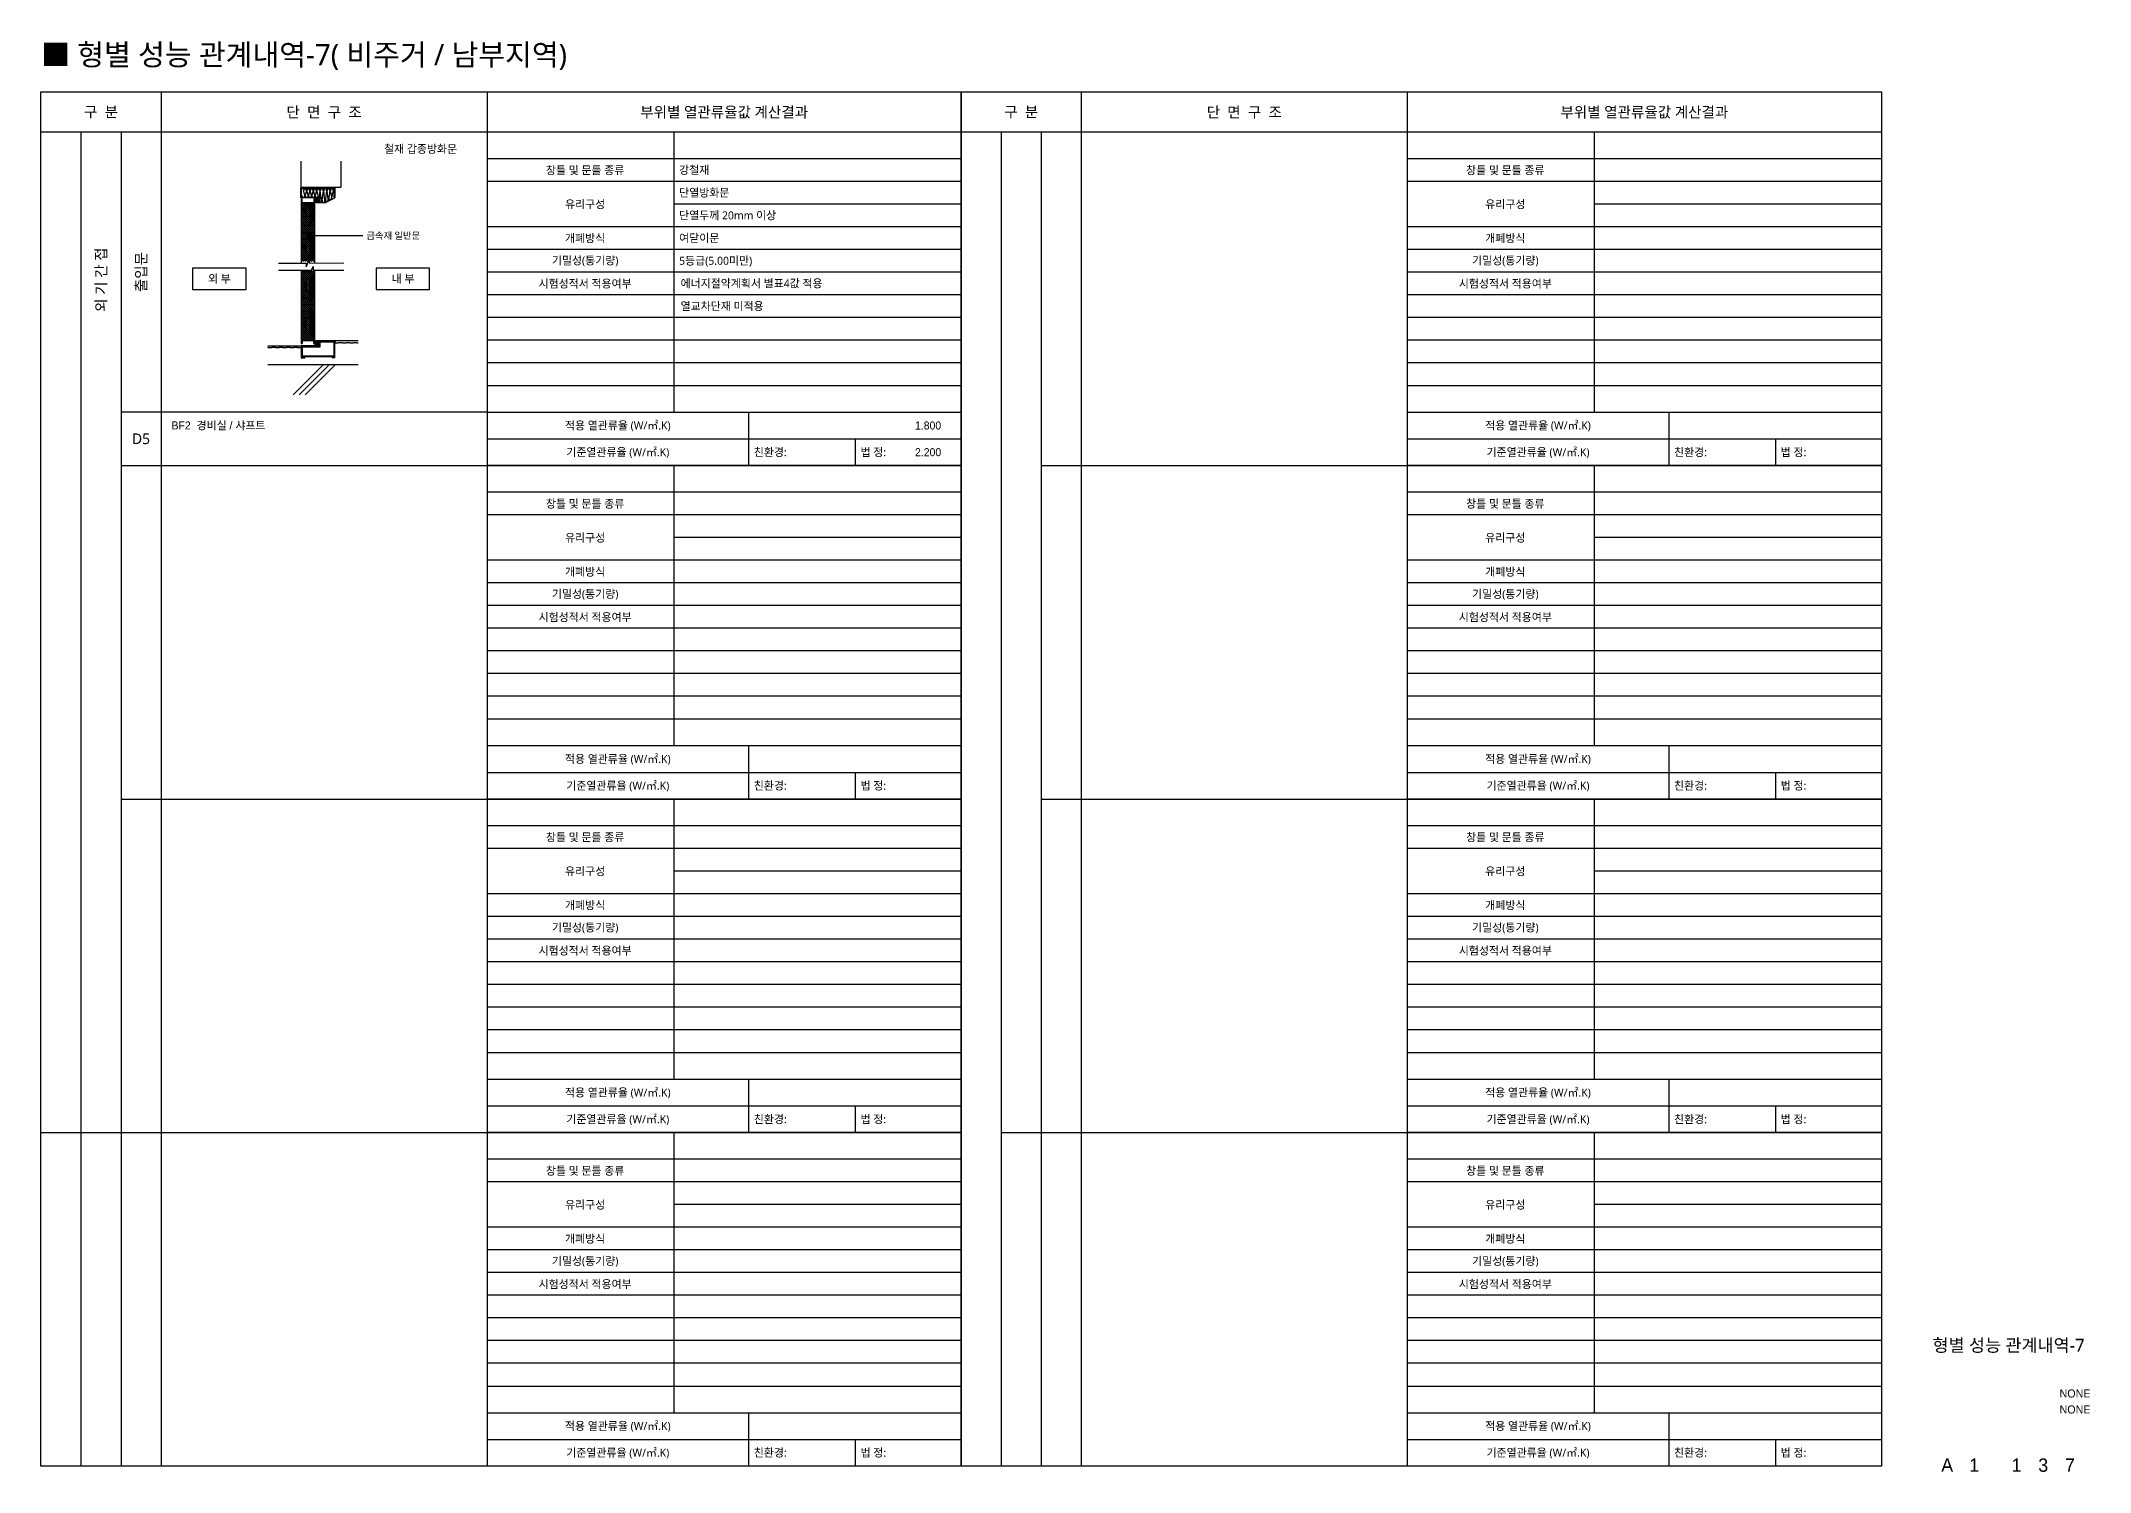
# Model space of a CAD drawing. Header units: millimetres. Extents: x 17329847 to 17386789, y -19727600 to -19720590.
# Drawn here: x 17379107 to 17386789, y -19726992 to -19721628 of the extents above; entities that cross this region are included whole.
import ezdxf
from ezdxf.enums import TextEntityAlignment as Align

# ---------------------------------------------------------------- set-up
doc = ezdxf.new("R2010")
doc.units = ezdxf.units.MM
doc.header["$LTSCALE"] = 100
doc.header["$MEASUREMENT"] = 0
doc.layers.get('0').update_dxf_attribs({"linetype": 'CONTINUOUS'})
doc.layers.get('DEFPOINTS').update_dxf_attribs({"color": 171, "linetype": 'CONTINUOUS'})
for name, color, linetype in [('AA-MKXM', 7, 'CONTINUOUS'), ('AA-XXXX-TEXT', 3, 'CONTINUOUS'), ('ARHT', 6, 'CONTINUOUS'), ('CON', 2, 'CONTINUOUS'), ('DOOR', 6, 'CONTINUOUS'), ('FIN', 6, 'CONTINUOUS'), ('HAT', 253, 'CONTINUOUS'), ('LEADER', 7, 'CONTINUOUS'), ('SYM', 7, 'CONTINUOUS'), ('T-TEXT', 7, 'CONTINUOUS'), ('TEXT', 3, 'CONTINUOUS'), ('TEXT(실명)', 7, 'CONTINUOUS'), ('TEXT-TITLE', 6, 'CONTINUOUS'), ('TEXT-기입', 6, 'CONTINUOUS'), ('TEXT1-일반글씨', 3, 'CONTINUOUS'), ('TEXT2-제목', 7, 'CONTINUOUS'), ('TILE', 254, 'CONTINUOUS'), ('도면폼', 7, 'CONTINUOUS')]:
    doc.layers.add(name, color=color, linetype=linetype)
doc.styles.add('@나눔바른고딕', font='NanumBarunGothic.ttf')
doc.styles.add('CGS', font='cgse', dxfattribs={"bigfont": 'cgs'})
doc.styles.add('굴림', font='')
doc.styles.add('나눔바른고딕', font='NanumBarunGothic.ttf')
doc.styles.get('굴림').set_extended_font_data('Gulim')

# ---------------------------------------------------------------- blocks, each defined once
blk = doc.blocks.new('BOX2')
at = {"layer": '도면폼', "ltscale": 1000}
blk.add_line((1777.5, 0), (0, 0), dxfattribs=at)
at = {"layer": '도면폼', "color": 4, "ltscale": 1000}
for p, q in [((700, 0), (700, -1050)), ((1777.5, -100), (0, -100)), ((0, -950), (1777.5, -950)), ((0, -1050), (1777.5, -1050)), ((980, -1050), (980, -1250)), ((0, -1150), (1777.5, -1150)), ((1380, -1150), (1380, -1250))]:
    blk.add_line(p, q, dxfattribs=at)
at = {"layer": '도면폼', "color": 8}
for p, q in [((1777.5, -185), (0, -185)), ((1777.5, -270), (700, -270)), ((1777.5, -355), (0, -355)), ((1777.5, -440), (0, -440)), ((1777.5, -525), (0, -525)), ((1777.5, -610), (0, -610)), ((1777.5, -695), (0, -695)), ((1777.5, -780), (0, -780)), ((1777.5, -865), (0, -865))]:
    blk.add_line(p, q, dxfattribs=at)
at = {"layer": 'TEXT1-일반글씨', "style": '나눔바른고딕'}
for s, p in [('창틀 및 문틀 종류', (367.5, -142.5)), ('유리구성', (367.5, -270)), ('개폐방식', (367.5, -397.5)), ('기밀성(통기량)', (367.5, -482.5)), ('시험성적서 적용여부', (367.5, -567.5)), ('적용 열관류율 (W/㎡.K)', (490, -1100)), ('기준열관류율 (W/㎡.K)', (490, -1200))]:
    blk.add_text(s, height=30, dxfattribs=at).set_placement(p, align=Align.MIDDLE)
for s, p in [('친환경:', (1000, -1200)), ('법 정:', (1400, -1200))]:
    blk.add_text(s, height=30, dxfattribs=at).set_placement(p, align=Align.MIDDLE_LEFT)

msp = doc.modelspace()

# ---------------------------------------------------------------- hatches: boundary and pattern name
at = {"layer": 'ARHT', "linetype": 'Continuous'}
h = msp.add_hatch(dxfattribs=at)
h.set_pattern_fill('ANSI37', color=8, scale=42.038321, style=0)
h.set_pattern_definition([(45, (17380084.634, -19722750.816), (-3.7157, 3.7157), []), (135, (17380084.634, -19722750.816), (-3.7157, -3.7157), [])])
h.paths.add_polyline_path([(17380132.6, -19722490.7), (17380084.6, -19722490.7), (17380084.6, -19722750.8), (17380132.6, -19722750.8)])
h.paths.add_polyline_path([(17380084.6, -19722236), (17380132.6, -19722236), (17380132.6, -19722454.8), (17380084.6, -19722454.8)])

# ---------------------------------------------------------------- linework, layer by layer
for p, q in [((17380209.5, -19722752.7), (17380210.7, -19722752.7)), ((17380083.4, -19722771.6), (17380082.1, -19722771.6))]:
    msp.add_line(p, q)
at = {"layer": 'AA-MKXM', "color": 7}
for points in [[(17379675.3, -19722559.1), (17379876.2, -19722559.1), (17379876.2, -19722479.1), (17379675.3, -19722479.1)], [(17380363.6, -19722559.1), (17380564.5, -19722559.1), (17380564.5, -19722479.1), (17380363.6, -19722479.1)]]:
    msp.add_lwpolyline(points, close=True, dxfattribs=at)
at = {"layer": 'ARHT', "color": 8}
for p, q in [((17380096.3, -19722206), (17380091.6, -19722190.3)), ((17380102.6, -19722190.3), (17380097.9, -19722206)), ((17380108.9, -19722206), (17380104.2, -19722190.3)), ((17380115.2, -19722190.3), (17380110.5, -19722206)), ((17380121.5, -19722206), (17380116.8, -19722190.3)), ((17380127.8, -19722190.3), (17380123.1, -19722206)), ((17380134.1, -19722206), (17380129.4, -19722190.3)), ((17380140.4, -19722190.3), (17380135.7, -19722206)), ((17380146.7, -19722206), (17380142, -19722190.3)), ((17380153.1, -19722190.3), (17380149.8, -19722213.9)), ((17380159.4, -19722224.9), (17380154.6, -19722190.3)), ((17380165.7, -19722190.3), (17380160.9, -19722224.9)), ((17380172, -19722224.9), (17380167.2, -19722190.3)), ((17380178.3, -19722190.3), (17380173.5, -19722221.1)), ((17380184.6, -19722221.1), (17380179.9, -19722190.3)), ((17380190.9, -19722190.3), (17380186.2, -19722215.2)), ((17380197.2, -19722215.2), (17380192.5, -19722190.3)), ((17380203.5, -19722190.3), (17380198.8, -19722202.2)), ((17380207.6, -19722208.8), (17380205.1, -19722190.3))]:
    msp.add_line(p, q, dxfattribs=at)
at = {"layer": 'ARHT', "color": 8, "linetype": 'Continuous'}
for p, q in [((17380132.6, -19722261.2), (17380084.6, -19722261.2)), ((17380132.6, -19722286.4), (17380084.6, -19722286.4)), ((17380132.6, -19722320.5), (17380084.6, -19722320.5)), ((17380132.6, -19722345.7), (17380084.6, -19722345.7)), ((17380132.6, -19722370.9), (17380084.6, -19722370.9)), ((17380132.6, -19722396.1), (17380084.6, -19722396.1)), ((17380132.6, -19722421.4), (17380084.6, -19722421.4)), ((17380132.6, -19722446.6), (17380084.6, -19722446.6)), ((17380132.6, -19722491.8), (17380084.6, -19722491.8)), ((17380132.6, -19722517), (17380084.6, -19722517)), ((17380132.6, -19722542.2), (17380084.6, -19722542.2)), ((17380132.6, -19722567.4), (17380084.6, -19722567.4)), ((17380132.6, -19722592.7), (17380084.6, -19722592.7)), ((17380132.6, -19722617.9), (17380084.6, -19722617.9)), ((17380132.6, -19722643.1), (17380084.6, -19722643.1)), ((17380132.6, -19722668.3), (17380084.6, -19722668.3)), ((17380132.6, -19722693.6), (17380084.6, -19722693.6)), ((17380132.6, -19722718.8), (17380084.6, -19722718.8))]:
    msp.add_line(p, q, dxfattribs=at)
for points in [[(17380141.2, -19722231.6, 0.20352), (17380140.8, -19722230.9), (17380139.7, -19722230.9, 0.20352), (17380139.3, -19722231.6, 0.20352), (17380139, -19722230.9), (17380136.2, -19722230.9, -0.322604), (17380136.2, -19722215.8), (17380150.2, -19722215.8), (17380150.2, -19722230.9), (17380149.2, -19722230.9, 0.20352), (17380148.9, -19722231.6, 0.20352), (17380148.5, -19722230.9), (17380147.3, -19722230.9, 0.20352), (17380146.9, -19722231.6, 0.20352), (17380146.6, -19722230.9), (17380145.4, -19722230.9, 0.20352), (17380145, -19722231.6, 0.20352), (17380144.6, -19722230.9), (17380143.4, -19722230.9, 0.20352), (17380143.1, -19722231.6, 0.20352), (17380142.7, -19722230.9), (17380141.5, -19722230.9, 0.20352)], [(17380139.4, -19722227.8), (17380138.1, -19722227.8, -0.275186), (17380138.1, -19722218.9), (17380139.4, -19722218.9, -0.414214), (17380140.6, -19722220.2), (17380140.6, -19722226.5, -0.414214)], [(17380144.7, -19722227.8, -0.414214), (17380143.5, -19722226.5), (17380143.5, -19722220.2, -0.414214), (17380144.7, -19722218.9), (17380146, -19722218.9, -0.414214), (17380147.2, -19722220.2), (17380147.2, -19722226.5, -0.414214), (17380146, -19722227.8)], [(17380141.2, -19722755.2, -0.20352), (17380140.8, -19722755.9), (17380139.7, -19722755.9, -0.20352), (17380139.3, -19722755.2, -0.20352), (17380139, -19722755.9), (17380136.2, -19722755.9, 0.322604), (17380136.2, -19722771), (17380150.2, -19722771), (17380150.2, -19722755.9), (17380149.2, -19722755.9, -0.20352), (17380148.9, -19722755.2, -0.20352), (17380148.5, -19722755.9), (17380147.3, -19722755.9, -0.20352), (17380146.9, -19722755.2, -0.20352), (17380146.6, -19722755.9), (17380145.4, -19722755.9, -0.20352), (17380145, -19722755.2, -0.20352), (17380144.6, -19722755.9), (17380143.4, -19722755.9, -0.20352), (17380143.1, -19722755.2, -0.20352), (17380142.7, -19722755.9), (17380141.5, -19722755.9, -0.20352)], [(17380139.4, -19722759), (17380138.1, -19722759, 0.275186), (17380138.1, -19722767.8), (17380139.4, -19722767.8, 0.414214), (17380140.6, -19722766.6), (17380140.6, -19722760.2, 0.414214)], [(17380144.7, -19722759, 0.414214), (17380143.5, -19722760.2), (17380143.5, -19722766.6, 0.414214), (17380144.7, -19722767.8), (17380146, -19722767.8, 0.414214), (17380147.2, -19722766.6), (17380147.2, -19722760.2, 0.414214), (17380146, -19722759)]]:
    msp.add_lwpolyline(points, format="xyb", close=True, dxfattribs=at)
at = {"layer": 'ARHT', "color": 8}
for centre, start, end in [((17380090.8, -19722207.7), 163.30076, 16.69924), ((17380097.1, -19722188.6), 343.30076, 196.69924), ((17380103.4, -19722207.7), 163.30076, 16.69924), ((17380109.7, -19722188.6), 343.30076, 196.69924), ((17380116, -19722207.7), 163.30076, 16.69924), ((17380122.3, -19722188.6), 343.30076, 196.69924), ((17380128.6, -19722207.7), 163.30076, 16.69924), ((17380134.9, -19722188.6), 343.30076, 196.69924), ((17380141.2, -19722207.7), 163.30076, 16.69924), ((17380147.5, -19722188.6), 343.30076, 196.69924), ((17380153.8, -19722226.6), 252.48046, 16.69924), ((17380160.1, -19722188.6), 343.30076, 196.69924), ((17380166.5, -19722226.6), 163.30076, 16.69924), ((17380172.8, -19722188.6), 343.30076, 196.69924), ((17380179.1, -19722222.7), 163.30076, 16.69924), ((17380185.4, -19722188.6), 343.30076, 196.69924), ((17380191.7, -19722216.8), 163.30076, 16.69924), ((17380198, -19722188.6), 343.30076, 196.69924), ((17380204.3, -19722203.8), 163.30076, 305.07833), ((17380210.6, -19722188.6), 121.32976, 196.69924)]:
    msp.add_arc(centre, 5.76, start, end, dxfattribs=at)
at = {"layer": 'CON'}
for p, q in [((17380081.5, -19722079.1), (17380081.5, -19722176)), ((17380231.5, -19722079.1), (17380231.5, -19722176)), ((17380081.5, -19722176), (17380231.5, -19722176)), ((17379957.4, -19722840.4), (17380296.7, -19722840.4))]:
    msp.add_line(p, q, dxfattribs=at)
at = {"layer": 'DOOR', "color": 4}
for p, q in [((17380081.5, -19722215.8), (17380081.5, -19722178)), ((17380081.5, -19722178), (17380096, -19722178)), ((17380150.2, -19722215.8), (17380081.5, -19722215.8)), ((17380083.4, -19722179.9), (17380083.4, -19722213.9)), ((17380108.6, -19722179.9), (17380083.4, -19722179.9)), ((17380207, -19722181.7), (17380083.4, -19722181.7)), ((17380083.4, -19722213.9), (17380152.1, -19722213.9)), ((17380083.4, -19722219.6), (17380083.4, -19722460.5)), ((17380087.2, -19722219.6), (17380083.4, -19722219.6)), ((17380084.6, -19722460.5), (17380084.6, -19722220.8)), ((17380085.9, -19722220.8), (17380084.6, -19722220.8)), ((17380085.9, -19722179.9), (17380207, -19722179.9)), ((17380085.9, -19722234.7), (17380085.9, -19722220.8)), ((17380087.2, -19722234.7), (17380087.2, -19722219.6)), ((17380096, -19722178), (17380096, -19722179.9)), ((17380130, -19722219.6), (17380130, -19722234.7)), ((17380133.8, -19722219.6), (17380130, -19722219.6)), ((17380131.3, -19722220.8), (17380131.3, -19722234.7)), ((17380132.6, -19722220.8), (17380131.3, -19722220.8)), ((17380132.6, -19722220.8), (17380132.6, -19722460.4)), ((17380133.8, -19722460.4), (17380133.8, -19722219.6)), ((17380150.2, -19722230.9), (17380150.2, -19722215.8)), ((17380152.1, -19722213.9), (17380152.1, -19722232.8)), ((17380171.7, -19722232.8), (17380207.6, -19722215.8)), ((17380171.7, -19722234.7), (17380209.5, -19722216.6)), ((17380207.6, -19722179.9), (17380184.3, -19722179.9)), ((17380196.9, -19722178), (17380209.5, -19722178)), ((17380196.9, -19722179.9), (17380196.9, -19722178)), ((17380207, -19722179.9), (17380207, -19722181.7)), ((17380207.6, -19722215.8), (17380207.6, -19722179.9)), ((17380209.5, -19722178), (17380209.5, -19722216.6)), ((17380084.6, -19722236), (17380132.6, -19722236)), ((17380131.3, -19722234.7), (17380085.9, -19722234.7)), ((17380137.6, -19722230.9), (17380150.2, -19722230.9)), ((17380137.6, -19722234.7), (17380137.6, -19722230.9)), ((17380171.7, -19722234.7), (17380137.6, -19722234.7)), ((17380139.5, -19722232.8), (17380171.7, -19722232.8)), ((17380152.1, -19722232.8), (17380139.5, -19722232.8)), ((17380083.4, -19722486.9), (17380083.4, -19722762.2)), ((17380084.6, -19722760.9), (17380084.6, -19722486.9)), ((17380132.6, -19722486.9), (17380132.6, -19722760.9)), ((17380133.8, -19722762.2), (17380133.8, -19722486.9)), ((17380083.4, -19722762.2), (17380087.2, -19722762.2)), ((17380084.6, -19722750.8), (17380132.6, -19722750.8)), ((17380084.6, -19722760.9), (17380085.9, -19722760.9)), ((17380131.3, -19722752.1), (17380085.9, -19722752.1)), ((17380085.9, -19722752.1), (17380085.9, -19722760.9)), ((17380087.2, -19722752.1), (17380087.2, -19722762.2)), ((17380130, -19722762.2), (17380130, -19722752.1)), ((17380130, -19722762.2), (17380133.8, -19722762.2)), ((17380131.3, -19722760.9), (17380131.3, -19722752.1)), ((17380131.3, -19722760.9), (17380132.6, -19722760.9)), ((17380209.5, -19722752.1), (17380137.6, -19722752.1)), ((17380137.6, -19722752.1), (17380137.6, -19722755.9)), ((17380137.6, -19722755.9), (17380150.2, -19722755.9)), ((17380139.5, -19722754), (17380207.6, -19722754)), ((17380150.2, -19722755.9), (17380150.2, -19722771)), ((17380152.1, -19722772.9), (17380152.1, -19722754)), ((17380154.1, -19722756), (17380205.6, -19722756)), ((17380154.1, -19722774.9), (17380154.1, -19722756)), ((17380205.6, -19722756), (17380205.6, -19722811.2)), ((17380207.6, -19722754), (17380207.6, -19722813.2)), ((17380209.5, -19722815.1), (17380209.5, -19722752.1)), ((17380150.2, -19722771), (17380083.4, -19722771)), ((17380083.4, -19722771), (17380083.4, -19722815.1)), ((17380083.4, -19722815.1), (17380096, -19722815.1)), ((17380085.3, -19722772.9), (17380152.1, -19722772.9)), ((17380085.3, -19722813.2), (17380085.3, -19722772.9)), ((17380096, -19722813.2), (17380085.3, -19722813.2)), ((17380087.3, -19722774.9), (17380154.1, -19722774.9)), ((17380087.3, -19722811.2), (17380087.3, -19722774.9)), ((17380087.3, -19722811.2), (17380205.6, -19722811.2)), ((17380204.9, -19722809.3), (17380087.9, -19722809.3)), ((17380087.9, -19722809.3), (17380087.9, -19722811.2)), ((17380096, -19722813.2), (17380096, -19722811.2)), ((17380096, -19722815.1), (17380096, -19722813.2)), ((17380199.4, -19722813.2), (17380199.4, -19722811.2)), ((17380207.6, -19722813.2), (17380199.4, -19722813.2)), ((17380199.4, -19722813.2), (17380199.4, -19722815.1)), ((17380209.5, -19722815.1), (17380199.4, -19722815.1)), ((17380204.9, -19722811.2), (17380204.9, -19722809.3))]:
    msp.add_line(p, q, dxfattribs=at)
at = {"layer": 'FIN'}
for p, q in [((17379957.4, -19722771), (17380082.1, -19722771)), ((17379958.5, -19722776.7), (17379957.4, -19722776.7)), ((17379958.5, -19722778.6), (17379958.5, -19722776.7)), ((17379972.4, -19722778.6), (17379958.5, -19722778.6)), ((17379972.4, -19722778.6), (17379968.6, -19722778.6)), ((17379986.3, -19722776.7), (17379972.4, -19722776.7)), ((17379972.4, -19722776.7), (17379972.4, -19722778.6)), ((17379972.4, -19722776.7), (17379972.4, -19722778.6)), ((17379986.3, -19722778.6), (17379986.3, -19722776.7)), ((17380000.1, -19722778.6), (17379986.3, -19722778.6)), ((17380000.1, -19722778.6), (17379996.4, -19722778.6)), ((17380014, -19722776.7), (17380000.1, -19722776.7)), ((17380000.1, -19722776.7), (17380000.1, -19722778.6)), ((17380000.1, -19722776.7), (17380000.1, -19722778.6)), ((17380014, -19722778.6), (17380014, -19722776.7)), ((17380027.9, -19722778.6), (17380014, -19722778.6)), ((17380041.8, -19722776.7), (17380027.9, -19722776.7)), ((17380027.9, -19722776.7), (17380027.9, -19722778.6)), ((17380041.8, -19722778.6), (17380041.8, -19722776.7)), ((17380055.6, -19722778.6), (17380041.8, -19722778.6)), ((17380069.5, -19722776.7), (17380055.6, -19722776.7)), ((17380055.6, -19722776.7), (17380055.6, -19722778.6)), ((17380069.5, -19722778.6), (17380069.5, -19722776.7)), ((17380082.1, -19722778.6), (17380069.5, -19722778.6)), ((17380082.1, -19722771), (17380082.1, -19722778.6))]:
    msp.add_line(p, q, dxfattribs=at)
msp.add_lwpolyline([(17380296.5, -19722752.1), (17380210.7, -19722752.1), (17380210.7, -19722759.6), (17380223.4, -19722759.6), (17380223.4, -19722757.8), (17380237.2, -19722757.8), (17380237.2, -19722759.6), (17380251.1, -19722759.6), (17380251.1, -19722757.8), (17380265, -19722757.8), (17380265, -19722759.6), (17380278.9, -19722759.6), (17380278.9, -19722757.8), (17380292.7, -19722757.8), (17380292.7, -19722759.6), (17380296.5, -19722759.6)], dxfattribs=at)
at = {"layer": 'HAT', "color": 9}
for p, q in [((17380053.3, -19722953.8), (17380166.7, -19722840.4)), ((17380075.6, -19722953.8), (17380189, -19722840.4)), ((17380097.9, -19722953.8), (17380211.3, -19722840.4))]:
    msp.add_line(p, q, dxfattribs=at)
at = {"layer": 'LEADER'}
msp.add_line((17380110.6, -19722357.5), (17380314, -19722357.5), dxfattribs=at)
at = {"layer": 'SYM'}
for points in [[(17379997.7, -19722460.8), (17380101.6, -19722460.5), (17380101.5, -19722474.2), (17380114.5, -19722446.8), (17380114.4, -19722460.5), (17380243.1, -19722460.2)], [(17379997.7, -19722487.1), (17380115.2, -19722486.9), (17380115.1, -19722500.6), (17380128.1, -19722473.2), (17380128, -19722486.9), (17380243.1, -19722486.6)]]:
    msp.add_lwpolyline(points, dxfattribs=at)
at = {"layer": 'TEXT(실명)', "const_width": 10}
msp.add_lwpolyline([(17380115.6, -19722357.5, -1), (17380105.6, -19722357.5, -1)], format="xyb", close=True, dxfattribs=at)
at = {"layer": 'TILE'}
msp.add_line((17380150.1, -19722230.9), (17380150.2, -19722230.8), dxfattribs=at)
at = {"layer": '도면폼'}
for p, q in [((17379557.4, -19721819.3), (17379557.4, -19726969.3)), ((17380779.9, -19721819.3), (17380779.9, -19726969.3)), ((17383007.4, -19721819.3), (17383007.4, -19726969.3)), ((17384229.9, -19721819.3), (17384229.9, -19726969.3)), ((17386007.4, -19721969.3), (17382557.4, -19721969.3)), ((17382707.4, -19721969.3), (17382707.4, -19726969.3)), ((17382857.4, -19721969.3), (17382857.4, -19726969.3)), ((17382857.4, -19723219.3), (17386007.4, -19723219.3)), ((17382857.4, -19724469.3), (17386007.4, -19724469.3)), ((17382707.4, -19725719.3), (17386007.4, -19725719.3))]:
    msp.add_line(p, q, dxfattribs=at)
at = {"layer": '도면폼', "ltscale": 1000}
for p, q in [((17382557.4, -19721969.3), (17379107.4, -19721969.3)), ((17379257.4, -19721969.3), (17379257.4, -19726969.3)), ((17379407.4, -19721969.3), (17379407.4, -19726969.3)), ((17379407.4, -19723219.3), (17382557.4, -19723219.3)), ((17379407.4, -19724469.3), (17382557.4, -19724469.3)), ((17379107.4, -19725719.3), (17382557.4, -19725719.3))]:
    msp.add_line(p, q, dxfattribs=at)
at = {"layer": '도면폼', "color": 4, "ltscale": 1000}
msp.add_line((17380779.9, -19723019.3), (17379407.4, -19723019.3), dxfattribs=at)
at = {"layer": '도면폼'}
for points in [[(17379107.4, -19721819.3), (17382557.4, -19721819.3), (17382557.4, -19726969.3), (17379107.4, -19726969.3)], [(17382557.4, -19721819.3), (17386007.4, -19721819.3), (17386007.4, -19726969.3), (17382557.4, -19726969.3)]]:
    msp.add_lwpolyline(points, close=True, dxfattribs=at)

# ---------------------------------------------------------------- block references
at = {"layer": 'TEXT'}
for p in [(17380779.9, -19721969.3), (17384229.9, -19721969.3), (17380779.9, -19723219.3), (17384229.9, -19723219.3), (17380779.9, -19724469.3), (17384229.9, -19724469.3), (17380779.9, -19725719.3), (17384229.9, -19725719.3)]:
    msp.add_blockref('BOX2', p, dxfattribs=at)

# ---------------------------------------------------------------- texts
at = {"layer": 'AA-XXXX-TEXT', "style": '@나눔바른고딕'}
for s, p in [('외 기 간 접', (17379332.4, -19722522.8)), ('출입문', (17379482.4, -19722494.3))]:
    msp.add_text(s, height=40, rotation=90, dxfattribs=at).set_placement(p, align=Align.MIDDLE_CENTER)
at = {"layer": 'AA-XXXX-TEXT', "style": '나눔바른고딕'}
msp.add_text('D5', height=40, dxfattribs=at).set_placement((17379482.4, -19723119.3), align=Align.MIDDLE)
at = {"layer": 'DEFPOINTS', "style": '나눔바른고딕'}
msp.add_text('철재 갑종방화문', height=30, dxfattribs=at).set_placement((17380667.4, -19722032.8), align=Align.MIDDLE_RIGHT)
at = {"layer": 'DEFPOINTS', "style": '굴림'}
msp.add_text('BF2  경비실 / 샤프트', height=30, dxfattribs=at).set_placement((17379596.8, -19723069.1), align=Align.MIDDLE_LEFT)
at = {"layer": 'T-TEXT', "style": '나눔바른고딕'}
msp.add_text('■ 형별 성능 관계내역-7( 비주거 / 남부지역)', height=80, dxfattribs=at).set_placement((17379107.4, -19721719.3))
at = {"layer": 'TEXT', "style": '나눔바른고딕'}
for s, height, p in [('강철재', 30, (17381499.9, -19722111.8)), ('단열방화문', 30, (17381499.9, -19722196.8)), ('금속재 일반문', 25, (17380327.4, -19722357.5)), ('여닫이문', 30, (17381499.9, -19722366.8))]:
    msp.add_text(s, height=height, dxfattribs=at).set_placement(p, align=Align.MIDDLE_LEFT)
at = {"layer": 'TEXT', "color": 6, "style": '나눔바른고딕'}
for s, p in [('단열두께 20mm 이상', (17381499.9, -19722281.8)), ('5등급(5.00미만)', (17381499.9, -19722451.8)), ('에너지절약계획서 별표4값 적용', (17381505.4, -19722536.8)), ('열교차단재 미적용', (17381505.4, -19722621.8))]:
    msp.add_text(s, height=30, dxfattribs=at).set_placement(p, align=Align.MIDDLE_LEFT)
at = {"layer": 'TEXT', "style": '나눔바른고딕'}
for s, p in [('외 부', (17379776.5, -19722519.1)), ('내 부', (17380464.9, -19722519.1))]:
    msp.add_text(s, height=30, dxfattribs=at).set_placement(p, align=Align.MIDDLE_CENTER)
at = {"layer": 'TEXT', "color": 6, "style": '굴림'}
for s, p in [('1.800', (17382482.4, -19723069.3)), ('2.200', (17382482.4, -19723169.3))]:
    msp.add_text(s, height=30, dxfattribs=at).set_placement(p, align=Align.MIDDLE_RIGHT)
at = {"layer": 'TEXT-TITLE', "style": '나눔바른고딕'}
msp.add_text('형별 성능 관계내역-7', height=48, dxfattribs=at).set_placement((17386484, -19726540.5), align=Align.CENTER)
at = {"layer": 'TEXT-기입', "style": 'CGS'}
for p in [(17386675.3, -19726721.3), (17386675.3, -19726781.3)]:
    msp.add_text('NONE', height=30, dxfattribs=at).set_placement(p, align=Align.BOTTOM_LEFT)
for s, p in [('A', (17386254, -19726965.9)), ('1', (17386355.3, -19726965.9)), ('1', (17386514, -19726965.9)), ('3', (17386614, -19726965.9)), ('7', (17386714, -19726965.9))]:
    msp.add_text(s, height=50, dxfattribs=at).set_placement(p, align=Align.MIDDLE_CENTER)
at = {"layer": 'TEXT2-제목', "style": '나눔바른고딕'}
for s, p in [('구  분', (17379332.4, -19721894.3)), ('단  면  구  조', (17380168.6, -19721894.3)), ('부위별 열관류율값 계산결과', (17381668.6, -19721894.3)), ('구  분', (17382782.4, -19721894.3)), ('단  면  구  조', (17383618.6, -19721894.3)), ('부위별 열관류율값 계산결과', (17385118.6, -19721894.3))]:
    msp.add_text(s, height=40, dxfattribs=at).set_placement(p, align=Align.MIDDLE)

doc.saveas('drawing.dxf')
